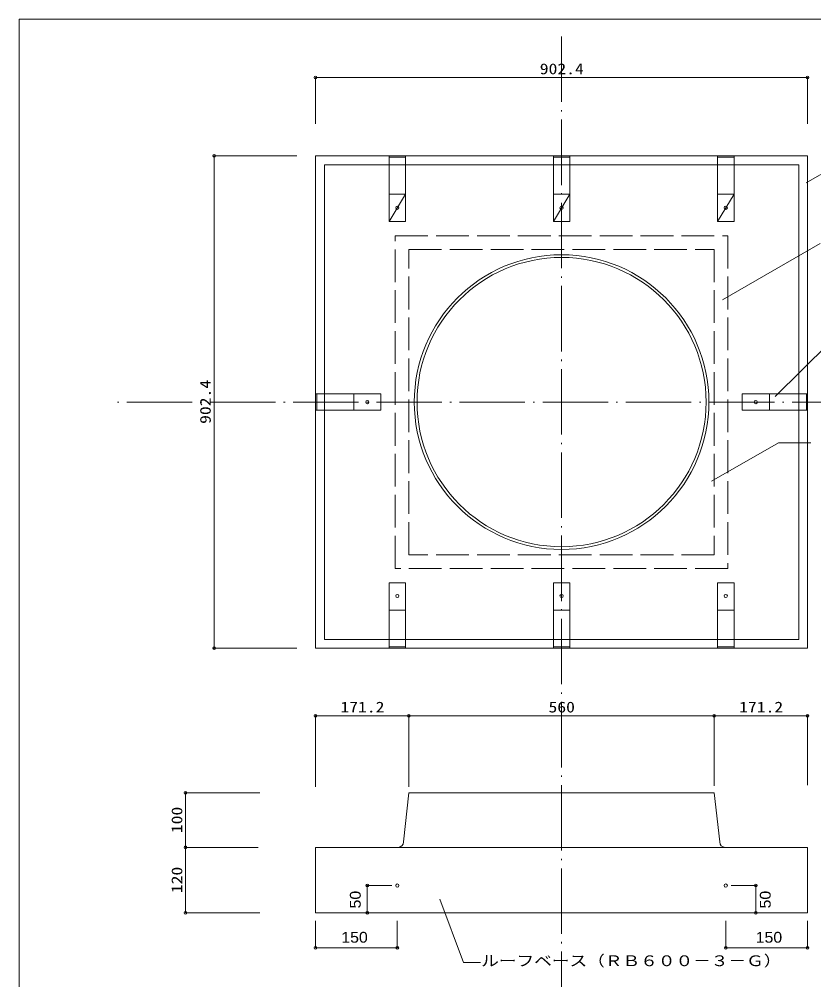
# Model space of a CAD drawing. Units: millimetres at full size, sheet at 1:10. Extents: x -1350 to 1480, y -1825 to 2250.
# Drawn here: x -1350 to 107, y 489 to 2250 of the extents above; entities that cross this region are included whole.
import ezdxf
from ezdxf.enums import TextEntityAlignment as Align

# ---------------------------------------------------------------- set-up
doc = ezdxf.new("R2010")
doc.units = ezdxf.units.MM
doc.header["$LTSCALE"] = 10
doc.header["$PDMODE"] = 32
doc.header["$PDSIZE"] = 5
doc.linetypes.add('DASHED', pattern=[7.5, 6, -1.5])
doc.linetypes.add('LONG_DASHED_DOTTED', pattern=[15.25, 12, -1.5, 0.25, -1.5])
for name, color, linetype, lineweight in [('0-0_50', 4, 'Continuous', 18), ('0-1_一般', 4, 'Continuous', 18), ('0-9__0-2_プロット', 4, 'Continuous', 18), ('0-A__0-3_点名', 4, 'Continuous', 18), ('0-F_敷地', 4, 'Continuous', 18)]:
    doc.layers.add(name, color=color, linetype=linetype, lineweight=lineweight)
doc.styles.add('HGSｺﾞｼｯｸM', font='')
doc.styles.add('ＭＳ ゴシック', font='')
doc.styles.get('HGSｺﾞｼｯｸM').set_extended_font_data('HGSｺﾞｼｯｸM')
doc.styles.get('ＭＳ ゴシック').set_extended_font_data('MS Gothic')

msp = doc.modelspace()

# ---------------------------------------------------------------- linework, layer by layer
at = {"layer": '0-0_50'}
for p, q in [((-806.36, 2058.2), (-806.36, 2142.8)), ((96.04, 2142.8), (-806.36, 2142.8)), ((-806.36, 2126.9), (-806.36, 2132.8)), ((96.04, 2058.2), (96.04, 2142.8)), ((-840.36, 1999.2), (-992.36, 1999.2)), ((-992.36, 1096.8), (-992.36, 1999.2)), ((-806.36, 1096.8), (-806.36, 1999.2)), ((-806.36, 1999.2), (96.04, 1999.2)), ((96.04, 1999.2), (96.04, 1096.8)), ((-94.01, 1828), (-99.91, 1828)), ((-840.36, 1096.8), (-992.36, 1096.8)), ((96.04, 1096.8), (-806.36, 1096.8)), ((-806.36, 972.93), (-806.36, 842.45)), ((-635.16, 972.93), (-635.16, 842.45)), ((-75.16, 972.93), (-75.16, 844.74)), ((96.04, 972.93), (96.04, 845.9)), ((-1044.58, 831.8), (-908.43, 831.8)), ((-1044.58, 831.8), (-1044.58, 731.8)), ((-645.16, 741.8), (-635.16, 831.8)), ((-635.16, 831.8), (-75.16, 831.8)), ((-65.16, 741.8), (-75.16, 831.8)), ((-1044.58, 731.8), (-911.56, 731.8)), ((-1044.58, 731.8), (-1044.58, 611.8)), ((-655.16, 731.8), (-806.36, 731.8)), ((-806.36, 611.8), (-806.36, 731.8)), ((-655.16, 731.8), (-55.16, 731.8)), ((-55.16, 731.8), (96.04, 731.8)), ((-1044.58, 611.8), (-908.43, 611.8))]:
    msp.add_line(p, q, dxfattribs=at)
at = {"layer": '0-0_50', "linetype": 'LONG_DASHED_DOTTED'}
msp.add_line((340.2, 1548), (-1181.89, 1548), dxfattribs=at)
at = {"layer": '0-0_50'}
for points in [[(96.04, 972.93), (-75.16, 972.93), (-635.16, 972.93), (-806.36, 972.93)], [(-806.36, 611.8), (96.04, 611.8), (96.04, 731.8)]]:
    msp.add_lwpolyline(points, dxfattribs=at)
for radius in [270.11, 265.11]:
    msp.add_circle((-355.16, 1548), radius, dxfattribs=at)
for centre, start, end in [((-655.16, 741.8), 270, 0), ((-55.16, 741.8), 180, 270)]:
    msp.add_arc(centre, 10, start, end, dxfattribs=at)
for p in [(-806.36, 2142.8), (96.04, 2142.8), (-992.36, 1999.2), (-992.36, 1096.8), (-806.36, 972.93), (-635.16, 972.93), (-75.16, 972.93), (96.04, 972.93), (-1044.58, 831.8), (-1044.58, 731.8), (-1044.58, 611.8)]:
    msp.add_point(p, dxfattribs=at)
at = {"layer": '0-1_一般'}
for p, q in [((-1349.77, -1825.17), (-1349.77, 2249.83)), ((-1349.77, 2249.83), (1480.23, 2249.83)), ((-578.15, 636.8), (-535.04, 520.78)), ((-503.74, 520.78), (-535.04, 520.78))]:
    msp.add_line(p, q, dxfattribs=at)
at = {"layer": '0-9__0-2_プロット', "linetype": 'LONG_DASHED_DOTTED'}
for p, q in [((-355.16, -1409.2), (-355.16, 2230.8)), ((-641.36, 1929.2), (-671.36, 1879.2)), ((-340.11, 1929.2), (-370.11, 1879.2)), ((-38.96, 1929.2), (-68.96, 1879.2))]:
    msp.add_line(p, q, dxfattribs=at)
at = {"layer": '0-9__0-2_プロット', "lineweight": 9}
for p, q in [((-711.4, 611.8), (-711.4, 661.8)), ((-711.4, 661.8), (-666.44, 661.8)), ((1.08, 661.8), (-43.88, 661.8)), ((1.08, 611.8), (1.08, 661.8)), ((-711.4, 611.8), (-666.44, 611.8)), ((1.08, 611.8), (-43.88, 611.8)), ((-806.36, 547.75), (-806.36, 596.84)), ((-656.36, 547.75), (-656.36, 596.84)), ((96.04, 547.75), (96.04, 596.84)), ((-806.36, 547.75), (-656.36, 547.75))]:
    msp.add_line(p, q, dxfattribs=at)
msp.add_lwpolyline([(96.04, 547.75), (-53.96, 547.75), (-53.96, 596.84)], dxfattribs=at)
at = {"layer": '0-9__0-2_プロット'}
for p in [(-711.4, 661.8), (1.08, 661.8), (-711.4, 611.8), (1.08, 611.8), (-806.36, 547.75), (-656.36, 547.75), (-53.96, 547.75), (96.04, 547.75)]:
    msp.add_point(p, dxfattribs=at)
at = {"layer": '0-F_敷地'}
for p, q in [((-671.36, 1999.2), (-671.36, 1950.2)), ((-641.36, 1999.2), (-671.36, 1999.2)), ((-641.36, 1996.9), (-671.36, 1996.9)), ((-641.36, 1950.2), (-641.36, 1999.2)), ((-370.11, 1999.2), (-370.11, 1950.2)), ((-340.11, 1999.2), (-370.11, 1999.2)), ((-340.11, 1996.9), (-370.11, 1996.9)), ((-340.11, 1950.2), (-340.11, 1999.2)), ((-68.96, 1999.2), (-68.96, 1950.2)), ((-38.96, 1999.2), (-68.96, 1999.2)), ((-38.96, 1996.9), (-68.96, 1996.9)), ((-38.96, 1950.2), (-38.96, 1999.2)), ((179.25, 1999.6), (93.28, 1949.96)), ((-790.16, 1112.86), (-790.16, 1982.86)), ((-790.16, 1982.86), (79.84, 1982.86)), ((79.84, 1982.86), (79.84, 1112.86)), ((-671.36, 1952.5), (-671.36, 1879.2)), ((-641.36, 1879.2), (-641.36, 1952.5)), ((-370.11, 1952.5), (-370.11, 1879.2)), ((-340.11, 1879.2), (-340.11, 1952.5)), ((-68.96, 1952.5), (-68.96, 1879.2)), ((-38.96, 1879.2), (-38.96, 1952.5)), ((-671.36, 1929.2), (-641.36, 1929.2)), ((-370.11, 1929.2), (-340.11, 1929.2)), ((-68.96, 1929.2), (-38.96, 1929.2)), ((-671.36, 1879.2), (-641.36, 1879.2)), ((-370.11, 1879.2), (-340.11, 1879.2)), ((-68.96, 1879.2), (-38.96, 1879.2)), ((119.25, 1838.94), (-59.75, 1735.6)), ((36.6, 1558.36), (135.12, 1655.2)), ((-806.36, 1562.95), (-757.36, 1562.95)), ((-806.36, 1532.95), (-806.36, 1562.95)), ((-804.06, 1532.95), (-804.06, 1562.95)), ((-759.66, 1562.95), (-686.36, 1562.95)), ((-736.36, 1562.95), (-736.36, 1532.95)), ((-686.36, 1562.95), (-686.36, 1532.95)), ((49.34, 1562.95), (-23.96, 1562.95)), ((-23.96, 1562.95), (-23.96, 1532.95)), ((26.04, 1562.95), (26.04, 1532.95)), ((96.04, 1562.95), (47.04, 1562.95)), ((93.74, 1532.95), (93.74, 1562.95)), ((96.04, 1532.95), (96.04, 1562.95)), ((-757.36, 1532.95), (-806.36, 1532.95)), ((-686.36, 1532.95), (-759.66, 1532.95)), ((-23.96, 1532.95), (49.34, 1532.95)), ((47.04, 1532.95), (96.04, 1532.95)), ((42.37, 1473.49), (-80.18, 1402.74)), ((101.65, 1473.49), (42.37, 1473.49)), ((-671.36, 1143.5), (-671.36, 1216.8)), ((-671.36, 1216.8), (-641.36, 1216.8)), ((-641.36, 1216.8), (-641.36, 1143.5)), ((-370.11, 1143.5), (-370.11, 1216.8)), ((-370.11, 1216.8), (-340.11, 1216.8)), ((-340.11, 1216.8), (-340.11, 1143.5)), ((-68.96, 1143.5), (-68.96, 1216.8)), ((-68.96, 1216.8), (-38.96, 1216.8)), ((-38.96, 1216.8), (-38.96, 1143.5)), ((-671.36, 1166.8), (-641.36, 1166.8)), ((-370.11, 1166.8), (-340.11, 1166.8)), ((-68.96, 1166.8), (-38.96, 1166.8)), ((-671.36, 1096.8), (-671.36, 1145.8)), ((-641.36, 1145.8), (-641.36, 1096.8)), ((-370.11, 1096.8), (-370.11, 1145.8)), ((-340.11, 1145.8), (-340.11, 1096.8)), ((-68.96, 1096.8), (-68.96, 1145.8)), ((-38.96, 1145.8), (-38.96, 1096.8)), ((79.84, 1112.86), (-790.16, 1112.86)), ((-641.36, 1099.1), (-671.36, 1099.1)), ((-641.36, 1096.8), (-671.36, 1096.8)), ((-340.11, 1099.1), (-370.11, 1099.1)), ((-340.11, 1096.8), (-370.11, 1096.8)), ((-38.96, 1099.1), (-68.96, 1099.1)), ((-38.96, 1096.8), (-68.96, 1096.8))]:
    msp.add_line(p, q, dxfattribs=at)
at = {"layer": '0-F_敷地', "color": 3, "linetype": 'DASHED'}
for p, q in [((-660.16, 1853), (-50.16, 1853)), ((-660.16, 1243), (-660.16, 1853)), ((-50.16, 1853), (-50.16, 1243)), ((-50.16, 1243), (-660.16, 1243))]:
    msp.add_line(p, q, dxfattribs=at)
for points in [[(-635.16, 1828), (-75.16, 1828), (-75.16, 1268)], [(-75.16, 1268), (-635.16, 1268), (-635.16, 1828)]]:
    msp.add_lwpolyline(points, dxfattribs=at)
at = {"layer": '0-F_敷地'}
for centre in [(-656.36, 1904.2), (-355.11, 1904.2), (-53.96, 1904.2), (-711.36, 1548), (1.04, 1547.95), (-656.36, 1192.56), (-355.11, 1192.56), (-53.96, 1192.56), (-656.36, 661.8), (-53.96, 661.8)]:
    msp.add_circle(centre, 3, dxfattribs=at)

# ---------------------------------------------------------------- texts
at = {"layer": '0-0_50', "color": 7, "style": 'ＭＳ ゴシック', "width": 1.2}
for s, p in [('902.4', (-395.16, 2143)), ('171.2', (-760.76, 973.13)), ('560', (-379.16, 973.13)), ('171.2', (-29.56, 973.13))]:
    msp.add_text(s, height=19.79, dxfattribs=at).set_placement(p, align=Align.BOTTOM_LEFT)
for s, p in [('902.4', (-992.56, 1508)), ('100', (-1044.78, 757.8)), ('120', (-1044.78, 647.8))]:
    msp.add_text(s, height=19.79, rotation=90, dxfattribs=at).set_placement(p, align=Align.BOTTOM_LEFT)
at = {"layer": '0-1_一般', "color": 7, "style": 'HGSｺﾞｼｯｸM', "width": 1.2}
msp.add_text('ルーフベース（ＲＢ６００－３－Ｇ）', height=19.79, dxfattribs=at).set_placement((-502.55, 508.08), align=Align.BOTTOM_LEFT)
at = {"layer": '0-A__0-3_点名', "color": 7, "style": 'HGSｺﾞｼｯｸM', "width": 1.1}
for p in [(-717.56, 619.76), (34.24, 619.76)]:
    msp.add_text('50', height=19.79, rotation=90, dxfattribs=at).set_placement(p, align=Align.BOTTOM_LEFT)
for p in [(-759.11, 551.12), (0.8, 551.12)]:
    msp.add_text('150', height=19.79, dxfattribs=at).set_placement(p, align=Align.BOTTOM_LEFT)

doc.saveas('drawing.dxf')
